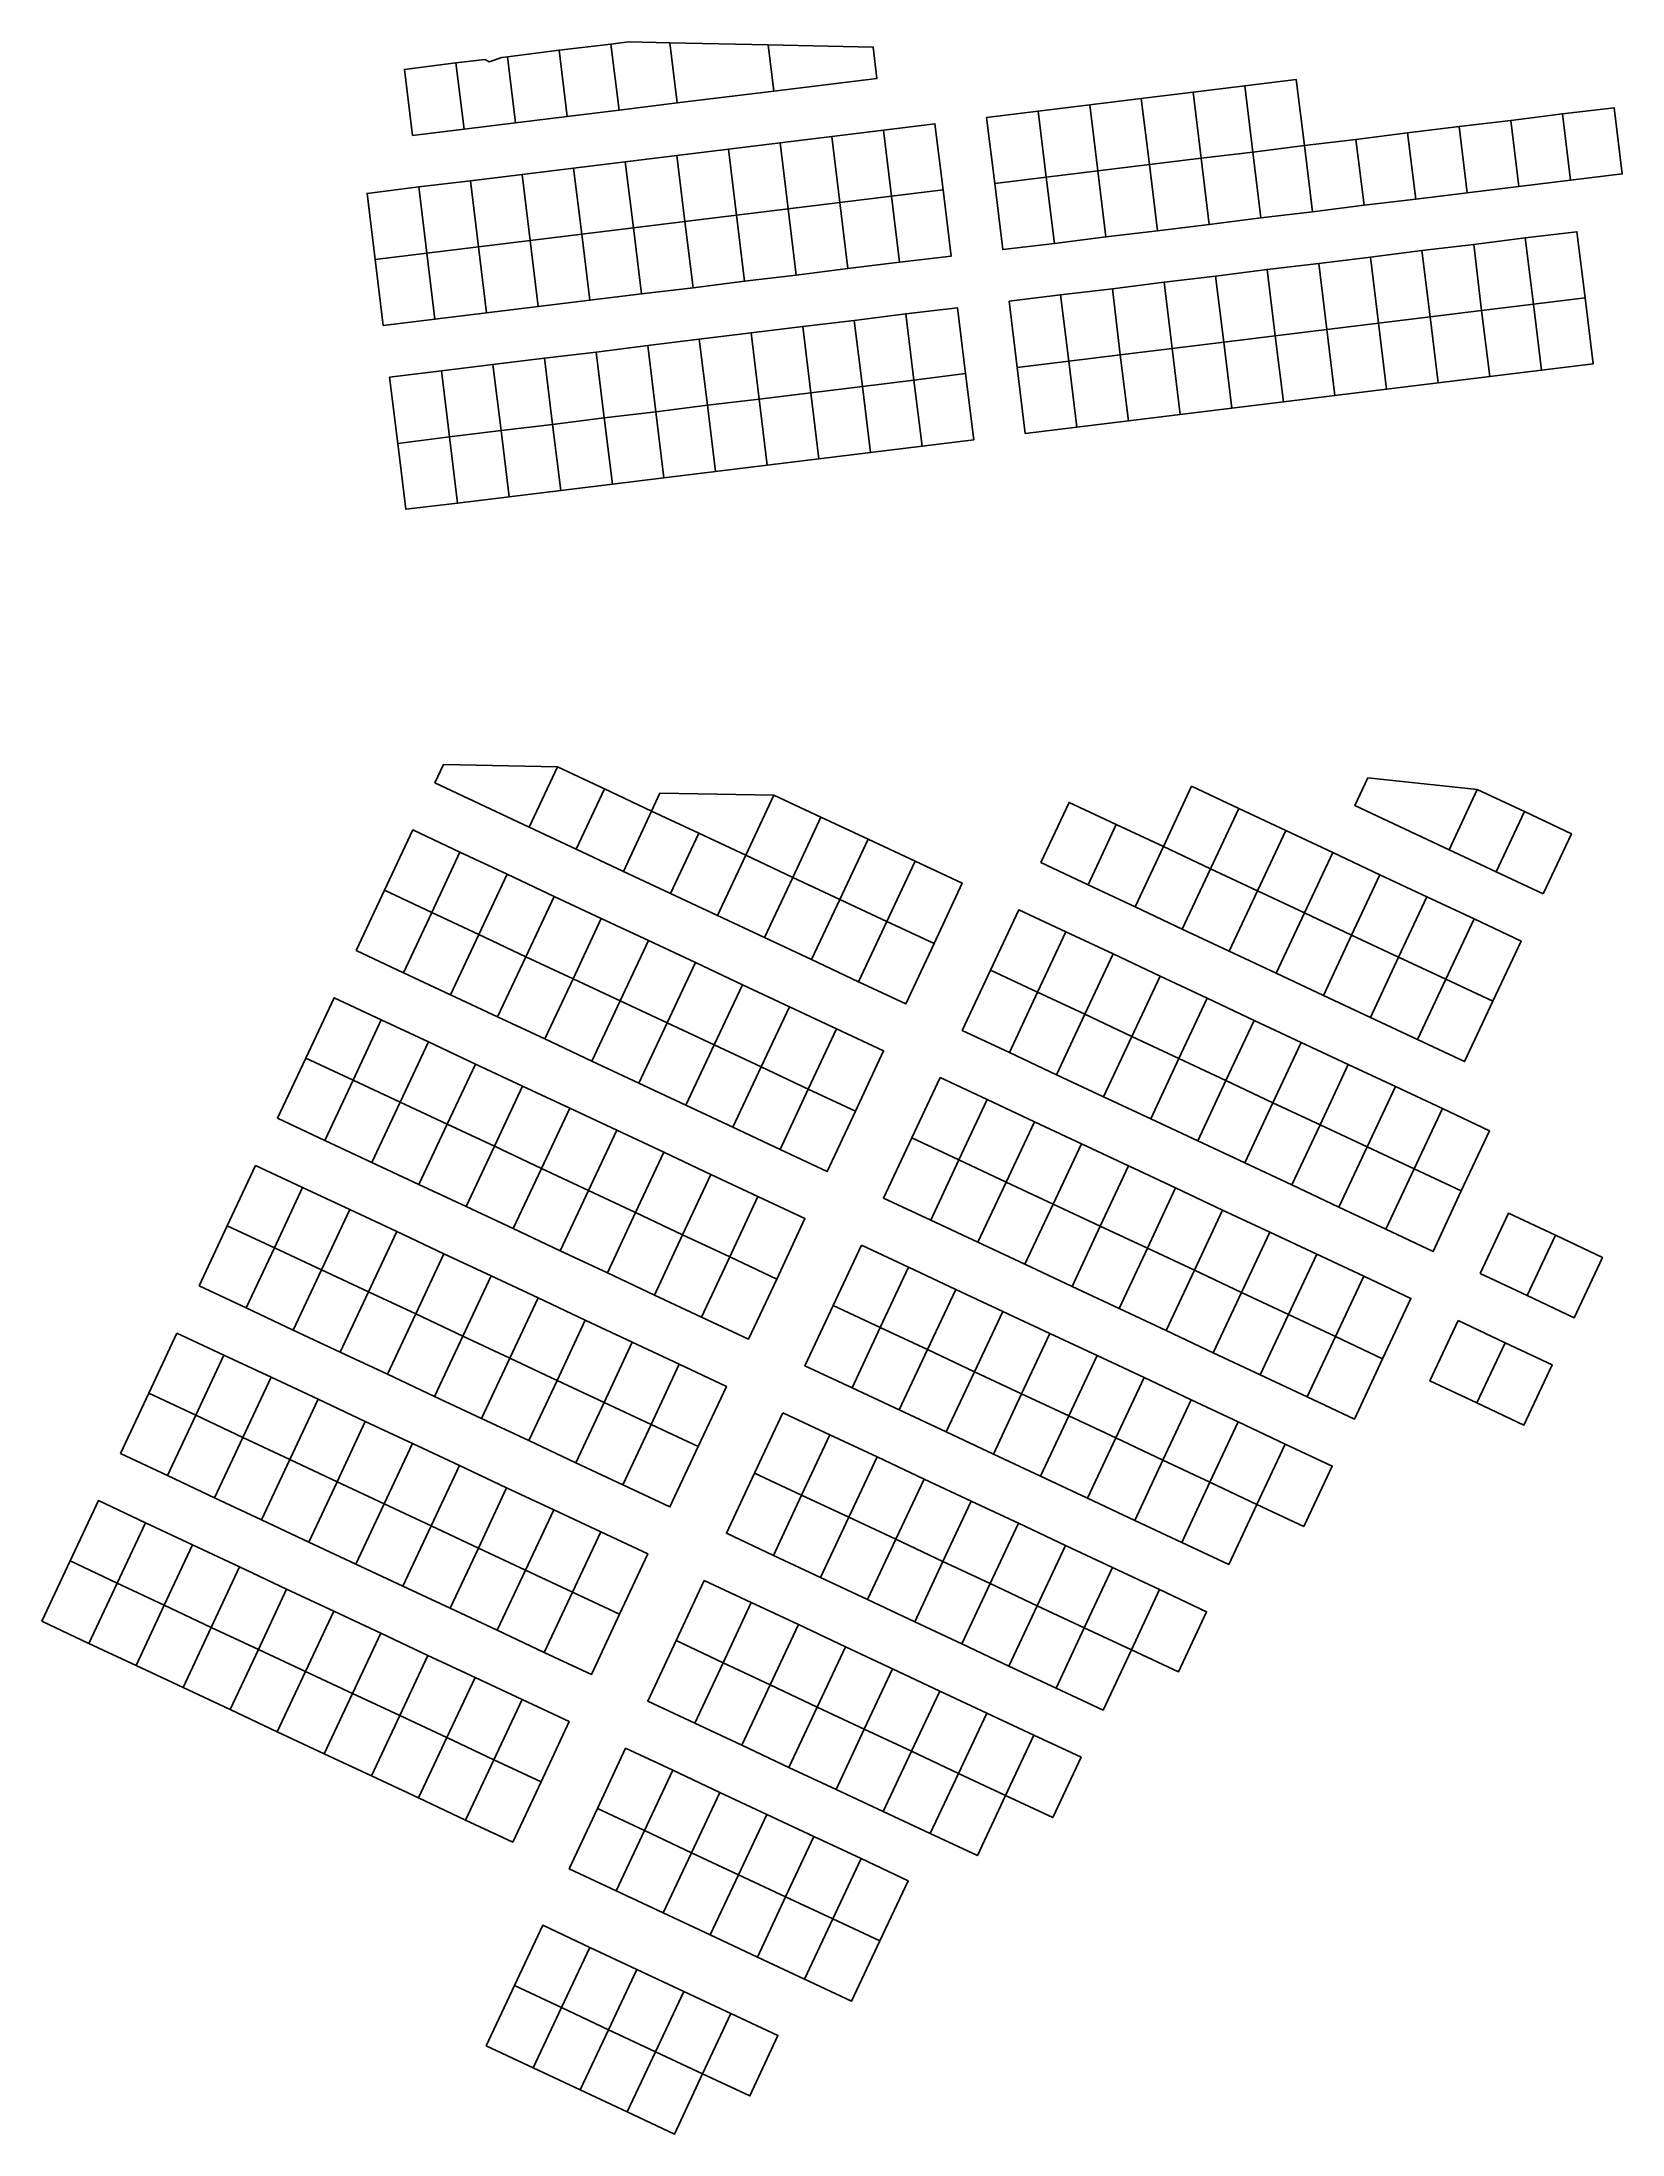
# Model space of a CAD drawing. Header units: millimetres. Extents: x 2244687 to 2245447, y 380327 to 381332.
import ezdxf

# ---------------------------------------------------------------- set-up
doc = ezdxf.new("R2010")
doc.units = ezdxf.units.MM
doc.layers.add('Участки_зона_Ж_1_1_18_08_035001_228', color=18, linetype='Continuous', true_color=0x000000)

msp = doc.modelspace()

# ---------------------------------------------------------------- linework, layer by layer
at = {"layer": 'Участки_зона_Ж_1_1_18_08_035001_228'}
for points in [[(2244960.8, 381331.4), (2244969.3, 381332.5), (2244989.1, 381332), (2244992.7, 381303.1), (2244964.7, 381299.6)], [(2244989.1, 381332), (2245036.4, 381331), (2245039.1, 381308.8), (2244992.7, 381303.1)], [(2244865.4, 381287.5), (2244861.5, 381319.2), (2244886.3, 381322.3), (2244890.2, 381290.5)], [(2244886.3, 381322.3), (2244900.4, 381324), (2244902.3, 381322.8), (2244908.4, 381325), (2244911.1, 381325.3), (2244915, 381293.6), (2244890.2, 381290.5)], [(2244911.1, 381325.3), (2244936, 381328.4), (2244939.8, 381296.6), (2244915, 381293.6)], [(2244936, 381328.4), (2244960.8, 381331.4), (2244964.7, 381299.6), (2244939.8, 381296.6)], [(2245039.1, 381308.8), (2245036.4, 381331), (2245086.9, 381329.9), (2245088.7, 381314.8)], [(2245265.5, 381311.3), (2245290.3, 381314.3), (2245294.2, 381282.6), (2245269.4, 381279.5)], [(2245166.2, 381299.1), (2245191, 381302.2), (2245194.9, 381270.4), (2245170.1, 381267.4)], [(2245191, 381302.2), (2245215.8, 381305.2), (2245219.7, 381273.5), (2245194.9, 381270.4)], [(2245215.8, 381305.2), (2245240.7, 381308.3), (2245244.6, 381276.5), (2245219.7, 381273.5)], [(2245240.7, 381308.3), (2245265.5, 381311.3), (2245269.4, 381279.5), (2245244.6, 381276.5)], [(2245091.8, 381290), (2245116.6, 381293.1), (2245120.5, 381261.3), (2245095.7, 381258.3)], [(2245141.4, 381296.1), (2245166.2, 381299.1), (2245170.1, 381267.4), (2245145.3, 381264.3)], [(2245343.8, 381288.7), (2245368.6, 381291.7), (2245372.5, 381259.9), (2245347.7, 381256.9)], [(2245368.6, 381291.7), (2245393.4, 381294.7), (2245397.3, 381263), (2245372.5, 381259.9)], [(2245393.4, 381294.7), (2245418.3, 381297.8), (2245422.1, 381266), (2245397.3, 381263)], [(2245418.3, 381297.8), (2245443.1, 381300.8), (2245447, 381269), (2245422.1, 381266)], [(2245017.3, 381280.9), (2245042.1, 381283.9), (2245046, 381252.2), (2245021.2, 381249.1)], [(2245042.1, 381283.9), (2245067, 381287), (2245070.9, 381255.2), (2245046, 381252.2)], [(2245067, 381287), (2245091.8, 381290), (2245095.7, 381258.3), (2245070.9, 381255.2)], [(2245269.4, 381279.5), (2245294.2, 381282.6), (2245298.1, 381250.8), (2245273.3, 381247.8)], [(2245294.2, 381282.6), (2245319, 381285.6), (2245322.9, 381253.9), (2245298.1, 381250.8)], [(2245319, 381285.6), (2245343.8, 381288.7), (2245347.7, 381256.9), (2245322.9, 381253.9)], [(2244918.1, 381268.7), (2244942.9, 381271.8), (2244946.8, 381240), (2244922, 381237)], [(2244942.9, 381271.8), (2244967.7, 381274.8), (2244971.6, 381243.1), (2244946.8, 381240)], [(2244967.7, 381274.8), (2244992.5, 381277.9), (2244996.4, 381246.1), (2244971.6, 381243.1)], [(2244992.5, 381277.9), (2245017.3, 381280.9), (2245021.2, 381249.1), (2244996.4, 381246.1)], [(2245194.9, 381270.4), (2245219.7, 381273.5), (2245223.6, 381241.7), (2245198.8, 381238.7)], [(2245219.7, 381273.5), (2245244.6, 381276.5), (2245248.4, 381244.7), (2245223.6, 381241.7)], [(2245244.6, 381276.5), (2245269.4, 381279.5), (2245273.3, 381247.8), (2245248.4, 381244.7)], [(2244847.5, 381227.9), (2244843.6, 381259.6), (2244868.4, 381262.7), (2244872.3, 381230.9)], [(2244872.3, 381230.9), (2244868.4, 381262.7), (2244893.3, 381265.7), (2244897.1, 381233.9)], [(2244893.3, 381265.7), (2244918.1, 381268.7), (2244922, 381237), (2244897.1, 381233.9)], [(2245145.3, 381264.3), (2245170.1, 381267.4), (2245174, 381235.6), (2245149.2, 381232.6)], [(2245170.1, 381267.4), (2245194.9, 381270.4), (2245198.8, 381238.7), (2245174, 381235.6)], [(2245021.2, 381249.1), (2245046, 381252.2), (2245049.9, 381220.4), (2245025.1, 381217.4)], [(2245046, 381252.2), (2245070.9, 381255.2), (2245074.7, 381223.5), (2245049.9, 381220.4)], [(2245070.9, 381255.2), (2245095.7, 381258.3), (2245099.6, 381226.5), (2245074.7, 381223.5)], [(2245095.7, 381258.3), (2245120.5, 381261.3), (2245124.4, 381229.5), (2245099.6, 381226.5)], [(2244946.8, 381240), (2244971.6, 381243.1), (2244975.5, 381211.3), (2244950.7, 381208.3)], [(2244971.6, 381243.1), (2244996.4, 381246.1), (2245000.3, 381214.3), (2244975.5, 381211.3)], [(2244996.4, 381246.1), (2245021.2, 381249.1), (2245025.1, 381217.4), (2245000.3, 381214.3)], [(2244872.3, 381230.9), (2244897.1, 381233.9), (2244901, 381202.2), (2244876.2, 381199.1)], [(2244897.1, 381233.9), (2244922, 381237), (2244925.9, 381205.2), (2244901, 381202.2)], [(2244922, 381237), (2244946.8, 381240), (2244950.7, 381208.3), (2244925.9, 381205.2)], [(2245325.9, 381229), (2245350.7, 381232.1), (2245354.6, 381200.3), (2245329.8, 381197.3)], [(2245350.7, 381232.1), (2245375.6, 381235.1), (2245379.4, 381203.4), (2245354.6, 381200.3)], [(2245375.6, 381235.1), (2245400.4, 381238.2), (2245404.3, 381206.4), (2245379.4, 381203.4)], [(2245400.4, 381238.2), (2245425.2, 381241.2), (2245429.1, 381209.4), (2245404.3, 381206.4)], [(2244851.4, 381196.1), (2244847.5, 381227.9), (2244872.3, 381230.9), (2244876.2, 381199.1)], [(2245251.5, 381219.9), (2245276.3, 381223), (2245280.2, 381191.2), (2245255.4, 381188.2)], [(2245276.3, 381223), (2245301.1, 381226), (2245305, 381194.2), (2245280.2, 381191.2)], [(2245301.1, 381226), (2245325.9, 381229), (2245329.8, 381197.3), (2245305, 381194.2)], [(2245177, 381210.8), (2245201.9, 381213.8), (2245205.7, 381182.1), (2245180.9, 381179)], [(2245201.9, 381213.8), (2245226.7, 381216.9), (2245230.6, 381185.1), (2245205.7, 381182.1)], [(2245226.7, 381216.9), (2245251.5, 381219.9), (2245255.4, 381188.2), (2245230.6, 381185.1)], [(2245077.8, 381198.6), (2245102.6, 381201.7), (2245106.5, 381169.9), (2245081.7, 381166.9)], [(2245102.6, 381201.7), (2245127.4, 381204.7), (2245131.3, 381173), (2245106.5, 381169.9)], [(2245152.2, 381207.8), (2245177, 381210.8), (2245180.9, 381179), (2245156.1, 381176)], [(2245354.6, 381200.3), (2245379.4, 381203.4), (2245383.3, 381171.6), (2245358.5, 381168.6)], [(2245379.4, 381203.4), (2245404.3, 381206.4), (2245408.2, 381174.6), (2245383.3, 381171.6)], [(2245404.3, 381206.4), (2245429.1, 381209.4), (2245433, 381177.7), (2245408.2, 381174.6)], [(2245003.3, 381189.5), (2245028.2, 381192.6), (2245032, 381160.8), (2245007.2, 381157.8)], [(2245028.2, 381192.6), (2245053, 381195.6), (2245056.9, 381163.8), (2245032, 381160.8)], [(2245053, 381195.6), (2245077.8, 381198.6), (2245081.7, 381166.9), (2245056.9, 381163.8)], [(2245255.4, 381188.2), (2245280.2, 381191.2), (2245284.1, 381159.4), (2245259.3, 381156.4)], [(2245280.2, 381191.2), (2245305, 381194.2), (2245308.9, 381162.5), (2245284.1, 381159.4)], [(2245305, 381194.2), (2245329.8, 381197.3), (2245333.7, 381165.5), (2245308.9, 381162.5)], [(2245329.8, 381197.3), (2245354.6, 381200.3), (2245358.5, 381168.6), (2245333.7, 381165.5)], [(2244928.9, 381180.4), (2244953.7, 381183.4), (2244957.6, 381151.7), (2244932.8, 381148.6)], [(2244953.7, 381183.4), (2244978.5, 381186.5), (2244982.4, 381154.7), (2244957.6, 381151.7)], [(2244978.5, 381186.5), (2245003.3, 381189.5), (2245007.2, 381157.8), (2244982.4, 381154.7)], [(2245180.9, 381179), (2245205.7, 381182.1), (2245209.6, 381150.3), (2245184.8, 381147.3)], [(2245205.7, 381182.1), (2245230.6, 381185.1), (2245234.4, 381153.4), (2245209.6, 381150.3)], [(2245230.6, 381185.1), (2245255.4, 381188.2), (2245259.3, 381156.4), (2245234.4, 381153.4)], [(2244858.3, 381139.5), (2244854.4, 381171.3), (2244879.3, 381174.3), (2244883.2, 381142.6)], [(2244879.3, 381174.3), (2244904.1, 381177.4), (2244908, 381145.6), (2244883.2, 381142.6)], [(2244904.1, 381177.4), (2244928.9, 381180.4), (2244932.8, 381148.6), (2244908, 381145.6)], [(2245135.2, 381141.2), (2245110.4, 381138.2), (2245106.5, 381169.9), (2245131.3, 381173)], [(2245156.1, 381176), (2245180.9, 381179), (2245184.8, 381147.3), (2245160, 381144.2)], [(2245032, 381160.8), (2245056.9, 381163.8), (2245060.7, 381132.1), (2245035.9, 381129)], [(2245060.7, 381132.1), (2245056.9, 381163.8), (2245081.7, 381166.9), (2245085.6, 381135.1)], [(2245110.4, 381138.2), (2245085.6, 381135.1), (2245081.7, 381166.9), (2245106.5, 381169.9)], [(2244932.8, 381148.6), (2244957.6, 381151.7), (2244961.5, 381119.9), (2244936.7, 381116.9)], [(2244957.6, 381151.7), (2244982.4, 381154.7), (2244986.3, 381123), (2244961.5, 381119.9)], [(2244982.4, 381154.7), (2245007.2, 381157.8), (2245011.1, 381126), (2244986.3, 381123)], [(2245007.2, 381157.8), (2245032, 381160.8), (2245035.9, 381129), (2245011.1, 381126)], [(2244858.3, 381139.5), (2244883.2, 381142.6), (2244887, 381110.8), (2244862.2, 381107.8)], [(2244883.2, 381142.6), (2244908, 381145.6), (2244911.9, 381113.8), (2244887, 381110.8)], [(2244908, 381145.6), (2244932.8, 381148.6), (2244936.7, 381116.9), (2244911.9, 381113.8)], [(2244876.2, 380976.3), (2244880.4, 380985.2), (2244935.1, 380984), (2244921.5, 380955.1)], [(2244921.5, 380955.1), (2244935.1, 380984), (2244957.7, 380973.4), (2244944.1, 380944.4)], [(2244957.7, 380973.4), (2244980.4, 380962.8), (2244966.8, 380933.8), (2244944.1, 380944.4)], [(2245039.2, 380970.5), (2244984.4, 380971.4), (2244980.4, 380962.8), (2245003, 380952.2), (2245025.6, 380941.6)], [(2245025.6, 380941.6), (2245039.2, 380970.5), (2245061.8, 380959.9), (2245048.3, 380930.9)], [(2245226.4, 380945.7), (2245240, 380974.7), (2245262.6, 380964), (2245249, 380935.1)], [(2245363.8, 380944.2), (2245377.3, 380973.2), (2245324.7, 380978.7), (2245318.5, 380965.4)], [(2245363.8, 380944.2), (2245377.3, 380973.2), (2245400, 380962.6), (2245386.4, 380933.6)], [(2244980.4, 380962.8), (2245003, 380952.2), (2244989.4, 380923.2), (2244966.8, 380933.8)], [(2245048.3, 380930.9), (2245061.8, 380959.9), (2245084.5, 380949.3), (2245070.9, 380920.3)], [(2245167.5, 380938), (2245181.1, 380966.9), (2245203.7, 380956.3), (2245190.2, 380927.3)], [(2245249, 380935.1), (2245262.6, 380964), (2245285.2, 380953.4), (2245271.6, 380924.5)], [(2245409, 380923), (2245422.6, 380951.9), (2245400, 380962.6), (2245386.4, 380933.6)], [(2244852, 380924.7), (2244865.6, 380953.7), (2244888.2, 380943), (2244874.7, 380914.1)], [(2245003, 380952.2), (2245025.6, 380941.6), (2245012, 380912.6), (2244989.4, 380923.2)], [(2245203.7, 380956.3), (2245226.4, 380945.7), (2245212.8, 380916.7), (2245190.2, 380927.3)], [(2245271.6, 380924.5), (2245285.2, 380953.4), (2245307.9, 380942.8), (2245294.3, 380913.8)], [(2244888.2, 380943), (2244910.9, 380932.4), (2244897.3, 380903.5), (2244874.7, 380914.1)], [(2245025.6, 380941.6), (2245048.3, 380930.9), (2245034.7, 380902), (2245012, 380912.6)], [(2245084.5, 380949.3), (2245107.1, 380938.7), (2245093.5, 380909.7), (2245070.9, 380920.3)], [(2245226.4, 380945.7), (2245249, 380935.1), (2245235.4, 380906.1), (2245212.8, 380916.7)], [(2245307.9, 380942.8), (2245330.5, 380932.2), (2245316.9, 380903.2), (2245294.3, 380913.8)], [(2244910.9, 380932.4), (2244933.5, 380921.8), (2244919.9, 380892.8), (2244897.3, 380903.5)], [(2245048.3, 380930.9), (2245070.9, 380920.3), (2245057.3, 380891.4), (2245034.7, 380902)], [(2245107.1, 380938.7), (2245129.7, 380928.1), (2245116.2, 380899.1), (2245093.5, 380909.7)], [(2245249, 380935.1), (2245271.6, 380924.5), (2245258.1, 380895.5), (2245235.4, 380906.1)], [(2245330.5, 380932.2), (2245353.1, 380921.6), (2245339.5, 380892.6), (2245316.9, 380903.2)], [(2244838.4, 380895.7), (2244852, 380924.7), (2244874.7, 380914.1), (2244861.1, 380885.1)], [(2244933.5, 380921.8), (2244956.1, 380911.2), (2244942.6, 380882.2), (2244919.9, 380892.8)], [(2245070.9, 380920.3), (2245093.5, 380909.7), (2245079.9, 380880.7), (2245057.3, 380891.4)], [(2245271.6, 380924.5), (2245294.3, 380913.8), (2245280.7, 380884.9), (2245258.1, 380895.5)], [(2245353.1, 380921.6), (2245375.8, 380911), (2245362.2, 380882), (2245339.5, 380892.6)], [(2244874.7, 380914.1), (2244897.3, 380903.5), (2244883.7, 380874.5), (2244861.1, 380885.1)], [(2244956.1, 380911.2), (2244978.8, 380900.6), (2244965.2, 380871.6), (2244942.6, 380882.2)], [(2245093.5, 380909.7), (2245116.2, 380899.1), (2245102.6, 380870.1), (2245079.9, 380880.7)], [(2245143.3, 380886.3), (2245156.9, 380915.3), (2245179.5, 380904.7), (2245165.9, 380875.7)], [(2245294.3, 380913.8), (2245316.9, 380903.2), (2245303.3, 380874.2), (2245280.7, 380884.9)], [(2245375.8, 380911), (2245398.4, 380900.3), (2245384.8, 380871.4), (2245362.2, 380882)], [(2244897.3, 380903.5), (2244919.9, 380892.8), (2244906.3, 380863.9), (2244883.7, 380874.5)], [(2244978.8, 380900.6), (2245001.4, 380890), (2244987.8, 380861), (2244965.2, 380871.6)], [(2245179.5, 380904.7), (2245202.2, 380894.1), (2245188.6, 380865.1), (2245165.9, 380875.7)], [(2245316.9, 380903.2), (2245339.5, 380892.6), (2245326, 380863.6), (2245303.3, 380874.2)], [(2244919.9, 380892.8), (2244942.6, 380882.2), (2244929, 380853.3), (2244906.3, 380863.9)], [(2245001.4, 380890), (2245024, 380879.3), (2245010.5, 380850.4), (2244987.8, 380861)], [(2245202.2, 380894.1), (2245224.8, 380883.5), (2245211.2, 380854.5), (2245188.6, 380865.1)], [(2245339.5, 380892.6), (2245362.2, 380882), (2245348.6, 380853), (2245326, 380863.6)], [(2244942.6, 380882.2), (2244965.2, 380871.6), (2244951.6, 380842.6), (2244929, 380853.3)], [(2245024, 380879.3), (2245046.7, 380868.7), (2245033.1, 380839.8), (2245010.5, 380850.4)], [(2245143.3, 380886.3), (2245165.9, 380875.7), (2245152.4, 380846.8), (2245129.7, 380857.4)], [(2245224.8, 380883.5), (2245247.4, 380872.8), (2245233.8, 380843.9), (2245211.2, 380854.5)], [(2245362.2, 380882), (2245384.8, 380871.4), (2245371.2, 380842.4), (2245348.6, 380853)], [(2244814.2, 380844.1), (2244827.8, 380873.1), (2244850.4, 380862.5), (2244836.9, 380833.5)], [(2244965.2, 380871.6), (2244987.8, 380861), (2244974.2, 380832), (2244951.6, 380842.6)], [(2245165.9, 380875.7), (2245188.6, 380865.1), (2245175, 380836.1), (2245152.4, 380846.8)], [(2245247.4, 380872.8), (2245270.1, 380862.2), (2245256.5, 380833.3), (2245233.8, 380843.9)], [(2244850.4, 380862.5), (2244873.1, 380851.9), (2244859.5, 380822.9), (2244836.9, 380833.5)], [(2244987.8, 380861), (2245010.5, 380850.4), (2244996.9, 380821.4), (2244974.2, 380832)], [(2245046.7, 380868.7), (2245069.3, 380858.1), (2245055.7, 380829.1), (2245033.1, 380839.8)], [(2245188.6, 380865.1), (2245211.2, 380854.5), (2245197.6, 380825.5), (2245175, 380836.1)], [(2245270.1, 380862.2), (2245292.7, 380851.6), (2245279.1, 380822.6), (2245256.5, 380833.3)], [(2244873.1, 380851.9), (2244895.7, 380841.2), (2244882.1, 380812.3), (2244859.5, 380822.9)], [(2245010.5, 380850.4), (2245033.1, 380839.8), (2245019.5, 380810.8), (2244996.9, 380821.4)], [(2245069.3, 380858.1), (2245091.9, 380847.5), (2245078.4, 380818.5), (2245055.7, 380829.1)], [(2245211.2, 380854.5), (2245233.8, 380843.9), (2245220.3, 380814.9), (2245197.6, 380825.5)], [(2245292.7, 380851.6), (2245315.3, 380841), (2245301.7, 380812), (2245279.1, 380822.6)], [(2244800.6, 380815.2), (2244814.2, 380844.1), (2244836.9, 380833.5), (2244823.3, 380804.5)], [(2244895.7, 380841.2), (2244918.3, 380830.6), (2244904.8, 380801.7), (2244882.1, 380812.3)], [(2245033.1, 380839.8), (2245055.7, 380829.1), (2245042.1, 380800.2), (2245019.5, 380810.8)], [(2245233.8, 380843.9), (2245256.5, 380833.3), (2245242.9, 380804.3), (2245220.3, 380814.9)], [(2245315.3, 380841), (2245338, 380830.4), (2245324.4, 380801.4), (2245301.7, 380812)], [(2244836.9, 380833.5), (2244859.5, 380822.9), (2244845.9, 380793.9), (2244823.3, 380804.5)], [(2244918.3, 380830.6), (2244941, 380820), (2244927.4, 380791), (2244904.8, 380801.7)], [(2245055.7, 380829.1), (2245078.4, 380818.5), (2245064.8, 380789.5), (2245042.1, 380800.2)], [(2245119.1, 380834.7), (2245141.7, 380824.1), (2245128.1, 380795.2), (2245105.5, 380805.8)], [(2245256.5, 380833.3), (2245279.1, 380822.6), (2245265.5, 380793.7), (2245242.9, 380804.3)], [(2245338, 380830.4), (2245360.6, 380819.8), (2245347, 380790.8), (2245324.4, 380801.4)], [(2244859.5, 380822.9), (2244882.1, 380812.3), (2244868.5, 380783.3), (2244845.9, 380793.9)], [(2244941, 380820), (2244963.6, 380809.4), (2244950, 380780.4), (2244927.4, 380791)], [(2245141.7, 380824.1), (2245164.4, 380813.5), (2245150.8, 380784.5), (2245128.1, 380795.2)], [(2245279.1, 380822.6), (2245301.7, 380812), (2245288.2, 380783.1), (2245265.5, 380793.7)], [(2245360.6, 380819.8), (2245383.2, 380809.1), (2245369.6, 380780.2), (2245347, 380790.8)], [(2244882.1, 380812.3), (2244904.8, 380801.7), (2244891.2, 380772.7), (2244868.5, 380783.3)], [(2244963.6, 380809.4), (2244986.2, 380798.8), (2244972.7, 380769.8), (2244950, 380780.4)], [(2245164.4, 380813.5), (2245187, 380802.9), (2245173.4, 380773.9), (2245150.8, 380784.5)], [(2245301.7, 380812), (2245324.4, 380801.4), (2245310.8, 380772.4), (2245288.2, 380783.1)], [(2244904.8, 380801.7), (2244927.4, 380791), (2244913.8, 380762.1), (2244891.2, 380772.7)], [(2245105.5, 380805.8), (2245128.1, 380795.2), (2245114.6, 380766.2), (2245091.9, 380776.8)], [(2245187, 380802.9), (2245209.6, 380792.3), (2245196, 380763.3), (2245173.4, 380773.9)], [(2245324.4, 380801.4), (2245347, 380790.8), (2245333.4, 380761.8), (2245310.8, 380772.4)], [(2244790, 380792.5), (2244812.6, 380781.9), (2244799.1, 380752.9), (2244776.4, 380763.5)], [(2244927.4, 380791), (2244950, 380780.4), (2244936.4, 380751.4), (2244913.8, 380762.1)], [(2244986.2, 380798.8), (2245008.9, 380788.1), (2244995.3, 380759.2), (2244972.7, 380769.8)], [(2245128.1, 380795.2), (2245150.8, 380784.5), (2245137.2, 380755.6), (2245114.6, 380766.2)], [(2245209.6, 380792.3), (2245232.3, 380781.7), (2245218.7, 380752.7), (2245196, 380763.3)], [(2245347, 380790.8), (2245369.6, 380780.2), (2245356.1, 380751.2), (2245333.4, 380761.8)], [(2244812.6, 380781.9), (2244835.3, 380771.3), (2244821.7, 380742.3), (2244799.1, 380752.9)], [(2244950, 380780.4), (2244972.7, 380769.8), (2244959.1, 380740.8), (2244936.4, 380751.4)], [(2245008.9, 380788.1), (2245031.5, 380777.5), (2245017.9, 380748.6), (2244995.3, 380759.2)], [(2245150.8, 380784.5), (2245173.4, 380773.9), (2245159.8, 380745), (2245137.2, 380755.6)], [(2245232.3, 380781.7), (2245254.9, 380771), (2245241.3, 380742.1), (2245218.7, 380752.7)], [(2244835.3, 380771.3), (2244857.9, 380760.7), (2244844.3, 380731.7), (2244821.7, 380742.3)], [(2244972.7, 380769.8), (2244995.3, 380759.2), (2244981.7, 380730.2), (2244959.1, 380740.8)], [(2245031.5, 380777.5), (2245054.1, 380766.9), (2245040.6, 380737.9), (2245017.9, 380748.6)], [(2245173.4, 380773.9), (2245196, 380763.3), (2245182.5, 380734.3), (2245159.8, 380745)], [(2245254.9, 380771), (2245277.5, 380760.4), (2245263.9, 380731.4), (2245241.3, 380742.1)], [(2245378.7, 380740.6), (2245392.3, 380769.6), (2245414.9, 380758.9), (2245401.3, 380730)], [(2244762.8, 380734.6), (2244776.4, 380763.5), (2244799.1, 380752.9), (2244785.5, 380724)], [(2244857.9, 380760.7), (2244880.5, 380750), (2244867, 380721.1), (2244844.3, 380731.7)], [(2244995.3, 380759.2), (2245017.9, 380748.6), (2245004.3, 380719.6), (2244981.7, 380730.2)], [(2245196, 380763.3), (2245218.7, 380752.7), (2245205.1, 380723.7), (2245182.5, 380734.3)], [(2245277.5, 380760.4), (2245300.2, 380749.8), (2245286.6, 380720.8), (2245263.9, 380731.4)], [(2245414.9, 380758.9), (2245437.5, 380748.3), (2245423.9, 380719.3), (2245401.3, 380730)], [(2244799.1, 380752.9), (2244821.7, 380742.3), (2244808.1, 380713.3), (2244785.5, 380724)], [(2244880.5, 380750), (2244903.2, 380739.4), (2244889.6, 380710.5), (2244867, 380721.1)], [(2245081.3, 380754.2), (2245103.9, 380743.6), (2245090.3, 380714.6), (2245067.7, 380725.2)], [(2245218.7, 380752.7), (2245241.3, 380742.1), (2245227.7, 380713.1), (2245205.1, 380723.7)], [(2245300.2, 380749.8), (2245322.8, 380739.2), (2245309.2, 380710.2), (2245286.6, 380720.8)], [(2244821.7, 380742.3), (2244844.3, 380731.7), (2244830.7, 380702.7), (2244808.1, 380713.3)], [(2244903.2, 380739.4), (2244925.8, 380728.8), (2244912.2, 380699.8), (2244889.6, 380710.5)], [(2245017.9, 380748.6), (2245040.6, 380737.9), (2245027, 380709), (2245004.3, 380719.6)], [(2245103.9, 380743.6), (2245126.6, 380732.9), (2245113, 380704), (2245090.3, 380714.6)], [(2245241.3, 380742.1), (2245263.9, 380731.4), (2245250.4, 380702.5), (2245227.7, 380713.1)], [(2245322.8, 380739.2), (2245345.4, 380728.6), (2245331.8, 380699.6), (2245309.2, 380710.2)], [(2244844.3, 380731.7), (2244867, 380721.1), (2244853.4, 380692.1), (2244830.7, 380702.7)], [(2244925.8, 380728.8), (2244948.4, 380718.2), (2244934.9, 380689.2), (2244912.2, 380699.8)], [(2245126.6, 380732.9), (2245149.2, 380722.3), (2245135.6, 380693.3), (2245113, 380704)], [(2245263.9, 380731.4), (2245286.6, 380720.8), (2245273, 380691.9), (2245250.4, 380702.5)], [(2244867, 380721.1), (2244889.6, 380710.5), (2244876, 380681.5), (2244853.4, 380692.1)], [(2245067.7, 380725.2), (2245090.3, 380714.6), (2245076.8, 380685.6), (2245054.1, 380696.2)], [(2245149.2, 380722.3), (2245171.8, 380711.7), (2245158.2, 380682.7), (2245135.6, 380693.3)], [(2245286.6, 380720.8), (2245309.2, 380710.2), (2245295.6, 380681.2), (2245273, 380691.9)], [(2244752.2, 380711.9), (2244774.8, 380701.3), (2244761.3, 380672.4), (2244738.6, 380683)], [(2244889.6, 380710.5), (2244912.2, 380699.8), (2244898.6, 380670.9), (2244876, 380681.5)], [(2244948.4, 380718.2), (2244971.1, 380707.6), (2244957.5, 380678.6), (2244934.9, 380689.2)], [(2245090.3, 380714.6), (2245113, 380704), (2245099.4, 380675), (2245076.8, 380685.6)], [(2245171.8, 380711.7), (2245194.5, 380701.1), (2245180.9, 380672.1), (2245158.2, 380682.7)], [(2245309.2, 380710.2), (2245331.8, 380699.6), (2245318.3, 380670.6), (2245295.6, 380681.2)], [(2245368.1, 380717.9), (2245390.7, 380707.3), (2245377.1, 380678.4), (2245354.5, 380689)], [(2244774.8, 380701.3), (2244797.5, 380690.7), (2244783.9, 380661.7), (2244761.3, 380672.4)], [(2244912.2, 380699.8), (2244934.9, 380689.2), (2244921.3, 380660.3), (2244898.6, 380670.9)], [(2244971.1, 380707.6), (2244993.7, 380697), (2244980.1, 380668), (2244957.5, 380678.6)], [(2245113, 380704), (2245135.6, 380693.3), (2245122, 380664.4), (2245099.4, 380675)], [(2245194.5, 380701.1), (2245217.1, 380690.5), (2245203.5, 380661.5), (2245180.9, 380672.1)], [(2245390.7, 380707.3), (2245413.3, 380696.7), (2245399.7, 380667.7), (2245377.1, 380678.4)], [(2244797.5, 380690.7), (2244820.1, 380680.1), (2244806.5, 380651.1), (2244783.9, 380661.7)], [(2244934.9, 380689.2), (2244957.5, 380678.6), (2244943.9, 380649.6), (2244921.3, 380660.3)], [(2244993.7, 380697), (2245016.3, 380686.3), (2245002.8, 380657.4), (2244980.1, 380668)], [(2245135.6, 380693.3), (2245158.2, 380682.7), (2245144.7, 380653.8), (2245122, 380664.4)], [(2245217.1, 380690.5), (2245239.7, 380679.8), (2245226.1, 380650.9), (2245203.5, 380661.5)], [(2244725, 380654), (2244738.6, 380683), (2244761.3, 380672.4), (2244747.7, 380643.4)], [(2244820.1, 380680.1), (2244842.7, 380669.5), (2244829.2, 380640.5), (2244806.5, 380651.1)], [(2244957.5, 380678.6), (2244980.1, 380668), (2244966.5, 380639), (2244943.9, 380649.6)], [(2245158.2, 380682.7), (2245180.9, 380672.1), (2245167.3, 380643.1), (2245144.7, 380653.8)], [(2245239.7, 380679.8), (2245262.4, 380669.2), (2245248.8, 380640.3), (2245226.1, 380650.9)], [(2244761.3, 380672.4), (2244783.9, 380661.7), (2244770.3, 380632.8), (2244747.7, 380643.4)], [(2244842.7, 380669.5), (2244865.4, 380658.9), (2244851.8, 380629.9), (2244829.2, 380640.5)], [(2245043.5, 380673.6), (2245066.1, 380663), (2245052.5, 380634), (2245029.9, 380644.6)], [(2245180.9, 380672.1), (2245203.5, 380661.5), (2245189.9, 380632.5), (2245167.3, 380643.1)], [(2245262.4, 380669.2), (2245285, 380658.6), (2245271.4, 380629.6), (2245248.8, 380640.3)], [(2244783.9, 380661.7), (2244806.5, 380651.1), (2244792.9, 380622.2), (2244770.3, 380632.8)], [(2244865.4, 380658.9), (2244888, 380648.2), (2244874.4, 380619.3), (2244851.8, 380629.9)], [(2244980.1, 380668), (2245002.8, 380657.4), (2244989.2, 380628.4), (2244966.5, 380639)], [(2245066.1, 380663), (2245088.8, 380652.4), (2245075.2, 380623.4), (2245052.5, 380634)], [(2245203.5, 380661.5), (2245226.1, 380650.9), (2245212.6, 380621.9), (2245189.9, 380632.5)], [(2245285, 380658.6), (2245307.6, 380648), (2245294, 380619), (2245271.4, 380629.6)], [(2244806.5, 380651.1), (2244829.2, 380640.5), (2244815.6, 380611.5), (2244792.9, 380622.2)], [(2244888, 380648.2), (2244910.6, 380637.6), (2244897.1, 380608.6), (2244874.4, 380619.3)], [(2245088.8, 380652.4), (2245111.4, 380641.7), (2245097.8, 380612.8), (2245075.2, 380623.4)], [(2245226.1, 380650.9), (2245248.8, 380640.3), (2245235.2, 380611.3), (2245212.6, 380621.9)], [(2244829.2, 380640.5), (2244851.8, 380629.9), (2244838.2, 380600.9), (2244815.6, 380611.5)], [(2245029.9, 380644.6), (2245052.5, 380634), (2245039, 380605), (2245016.3, 380615.7)], [(2245111.4, 380641.7), (2245134, 380631.1), (2245120.4, 380602.2), (2245097.8, 380612.8)], [(2245248.8, 380640.3), (2245271.4, 380629.6), (2245257.8, 380600.7), (2245235.2, 380611.3)], [(2244700.8, 380602.4), (2244714.4, 380631.4), (2244737, 380620.8), (2244723.5, 380591.8)], [(2244851.8, 380629.9), (2244874.4, 380619.3), (2244860.8, 380590.3), (2244838.2, 380600.9)], [(2244910.6, 380637.6), (2244933.3, 380627), (2244919.7, 380598), (2244897.1, 380608.6)], [(2245052.5, 380634), (2245075.2, 380623.4), (2245061.6, 380594.4), (2245039, 380605)], [(2245134, 380631.1), (2245156.7, 380620.5), (2245143.1, 380591.5), (2245120.4, 380602.2)], [(2244737, 380620.8), (2244759.7, 380610.1), (2244746.1, 380581.2), (2244723.5, 380591.8)], [(2244874.4, 380619.3), (2244897.1, 380608.6), (2244883.5, 380579.7), (2244860.8, 380590.3)], [(2244933.3, 380627), (2244955.9, 380616.4), (2244942.3, 380587.4), (2244919.7, 380598)], [(2245075.2, 380623.4), (2245097.8, 380612.8), (2245084.2, 380583.8), (2245061.6, 380594.4)], [(2245156.7, 380620.5), (2245179.3, 380609.9), (2245165.7, 380580.9), (2245143.1, 380591.5)], [(2244759.7, 380610.1), (2244782.3, 380599.5), (2244768.7, 380570.5), (2244746.1, 380581.2)], [(2244897.1, 380608.6), (2244919.7, 380598), (2244906.1, 380569.1), (2244883.5, 380579.7)], [(2244955.9, 380616.4), (2244978.5, 380605.8), (2244965, 380576.8), (2244942.3, 380587.4)], [(2245097.8, 380612.8), (2245120.4, 380602.2), (2245106.9, 380573.2), (2245084.2, 380583.8)], [(2245179.3, 380609.9), (2245201.9, 380599.3), (2245188.3, 380570.3), (2245165.7, 380580.9)], [(2244687.2, 380573.4), (2244700.8, 380602.4), (2244723.5, 380591.8), (2244709.9, 380562.8)], [(2244782.3, 380599.5), (2244804.9, 380588.9), (2244791.4, 380559.9), (2244768.7, 380570.5)], [(2244919.7, 380598), (2244942.3, 380587.4), (2244928.7, 380558.4), (2244906.1, 380569.1)], [(2245120.4, 380602.2), (2245143.1, 380591.5), (2245129.5, 380562.6), (2245106.9, 380573.2)], [(2245201.9, 380599.3), (2245224.6, 380588.7), (2245211, 380559.7), (2245188.3, 380570.3)], [(2244723.5, 380591.8), (2244746.1, 380581.2), (2244732.5, 380552.2), (2244709.9, 380562.8)], [(2244804.9, 380588.9), (2244827.6, 380578.3), (2244814, 380549.3), (2244791.4, 380559.9)], [(2245005.7, 380593), (2245028.3, 380582.4), (2245014.7, 380553.4), (2244992.1, 380564.1)], [(2245143.1, 380591.5), (2245165.7, 380580.9), (2245152.1, 380551.9), (2245129.5, 380562.6)], [(2245224.6, 380588.7), (2245247.2, 380578), (2245233.6, 380549.1), (2245211, 380559.7)], [(2244746.1, 380581.2), (2244768.7, 380570.5), (2244755.1, 380541.6), (2244732.5, 380552.2)], [(2244827.6, 380578.3), (2244850.2, 380567.7), (2244836.6, 380538.7), (2244814, 380549.3)], [(2244942.3, 380587.4), (2244965, 380576.8), (2244951.4, 380547.8), (2244928.7, 380558.4)], [(2245028.3, 380582.4), (2245051, 380571.8), (2245037.4, 380542.8), (2245014.7, 380553.4)], [(2245165.7, 380580.9), (2245188.3, 380570.3), (2245174.8, 380541.3), (2245152.1, 380551.9)], [(2244768.7, 380570.5), (2244791.4, 380559.9), (2244777.8, 380531), (2244755.1, 380541.6)], [(2244850.2, 380567.7), (2244872.8, 380557), (2244859.3, 380528.1), (2244836.6, 380538.7)], [(2245051, 380571.8), (2245073.6, 380561.2), (2245060, 380532.2), (2245037.4, 380542.8)], [(2245188.3, 380570.3), (2245211, 380559.7), (2245197.4, 380530.7), (2245174.8, 380541.3)], [(2244791.4, 380559.9), (2244814, 380549.3), (2244800.4, 380520.3), (2244777.8, 380531)], [(2244992.1, 380564.1), (2245014.7, 380553.4), (2245001.2, 380524.5), (2244978.5, 380535.1)], [(2245073.6, 380561.2), (2245096.2, 380550.6), (2245082.6, 380521.6), (2245060, 380532.2)], [(2244814, 380549.3), (2244836.6, 380538.7), (2244823, 380509.7), (2244800.4, 380520.3)], [(2244872.8, 380557), (2244895.5, 380546.4), (2244881.9, 380517.5), (2244859.3, 380528.1)], [(2245014.7, 380553.4), (2245037.4, 380542.8), (2245023.8, 380513.8), (2245001.2, 380524.5)], [(2245096.2, 380550.6), (2245118.9, 380539.9), (2245105.3, 380511), (2245082.6, 380521.6)], [(2244836.6, 380538.7), (2244859.3, 380528.1), (2244845.7, 380499.1), (2244823, 380509.7)], [(2244895.5, 380546.4), (2244918.1, 380535.8), (2244904.5, 380506.8), (2244881.9, 380517.5)], [(2245037.4, 380542.8), (2245060, 380532.2), (2245046.4, 380503.2), (2245023.8, 380513.8)], [(2245118.9, 380539.9), (2245141.5, 380529.3), (2245127.9, 380500.3), (2245105.3, 380511)], [(2244859.3, 380528.1), (2244881.9, 380517.5), (2244868.3, 380488.5), (2244845.7, 380499.1)], [(2244918.1, 380535.8), (2244940.7, 380525.2), (2244927.2, 380496.2), (2244904.5, 380506.8)], [(2245060, 380532.2), (2245082.6, 380521.6), (2245069.1, 380492.6), (2245046.4, 380503.2)], [(2245141.5, 380529.3), (2245164.1, 380518.7), (2245150.5, 380489.7), (2245127.9, 380500.3)], [(2244881.9, 380517.5), (2244904.5, 380506.8), (2244890.9, 380477.9), (2244868.3, 380488.5)], [(2245082.6, 380521.6), (2245105.3, 380511), (2245091.7, 380482), (2245069.1, 380492.6)], [(2245164.1, 380518.7), (2245186.8, 380508.1), (2245173.2, 380479.1), (2245150.5, 380489.7)], [(2244967.9, 380512.5), (2244990.5, 380501.8), (2244976.9, 380472.9), (2244954.3, 380483.5)], [(2245105.3, 380511), (2245127.9, 380500.3), (2245114.3, 380471.4), (2245091.7, 380482)], [(2244904.5, 380506.8), (2244927.2, 380496.2), (2244913.6, 380467.3), (2244890.9, 380477.9)], [(2244990.5, 380501.8), (2245013.2, 380491.2), (2244999.6, 380462.2), (2244976.9, 380472.9)], [(2245127.9, 380500.3), (2245150.5, 380489.7), (2245137, 380460.8), (2245114.3, 380471.4)], [(2245013.2, 380491.2), (2245035.8, 380480.6), (2245022.2, 380451.6), (2244999.6, 380462.2)], [(2244940.7, 380454.5), (2244954.3, 380483.5), (2244976.9, 380472.9), (2244963.4, 380443.9)], [(2245035.8, 380480.6), (2245058.4, 380470), (2245044.8, 380441), (2245022.2, 380451.6)], [(2244976.9, 380472.9), (2244999.6, 380462.2), (2244986, 380433.3), (2244963.4, 380443.9)], [(2245058.4, 380470), (2245081.1, 380459.4), (2245067.5, 380430.4), (2245044.8, 380441)], [(2244999.6, 380462.2), (2245022.2, 380451.6), (2245008.6, 380422.7), (2244986, 380433.3)], [(2245081.1, 380459.4), (2245103.7, 380448.7), (2245090.1, 380419.8), (2245067.5, 380430.4)], [(2245022.2, 380451.6), (2245044.8, 380441), (2245031.3, 380412), (2245008.6, 380422.7)], [(2245044.8, 380441), (2245067.5, 380430.4), (2245053.9, 380401.4), (2245031.3, 380412)], [(2244937, 380387.8), (2244914.4, 380398.4), (2244928, 380427.3), (2244950.6, 380416.7)], [(2245067.5, 380430.4), (2245090.1, 380419.8), (2245076.5, 380390.8), (2245053.9, 380401.4)], [(2244937, 380387.8), (2244950.6, 380416.7), (2244973.2, 380406.1), (2244959.7, 380377.1)], [(2244900.8, 380369.4), (2244914.4, 380398.4), (2244937, 380387.8), (2244923.4, 380358.8)], [(2244973.2, 380406.1), (2244995.9, 380395.5), (2244982.3, 380366.5), (2244959.7, 380377.1)], [(2244937, 380387.8), (2244959.7, 380377.1), (2244946.1, 380348.2), (2244923.4, 380358.8)], [(2244995.9, 380395.5), (2245018.5, 380384.9), (2245004.9, 380355.9), (2244982.3, 380366.5)], [(2244946.1, 380348.2), (2244959.7, 380377.1), (2244982.3, 380366.5), (2244968.7, 380337.6)], [(2245018.5, 380384.9), (2245041.1, 380374.3), (2245027.6, 380345.3), (2245004.9, 380355.9)], [(2244968.7, 380337.6), (2244982.3, 380366.5), (2245004.9, 380355.9), (2244991.3, 380326.9)]]:
    msp.add_lwpolyline(points, close=True, dxfattribs=at)

doc.saveas('drawing.dxf')
